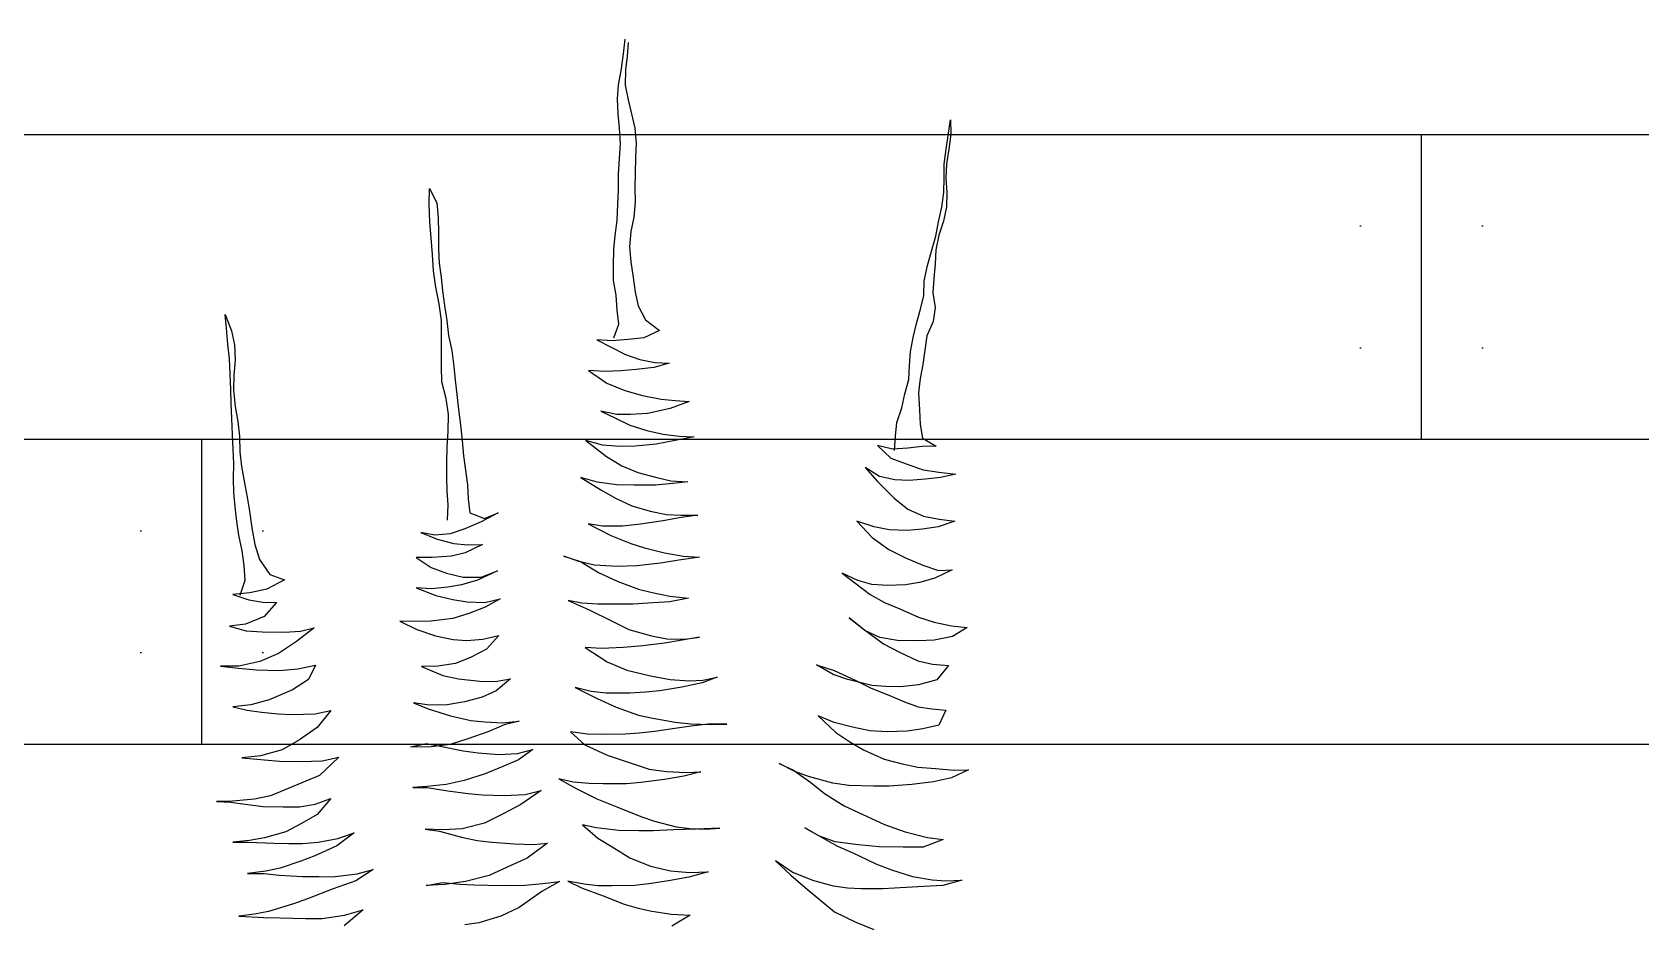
# Model space of a CAD drawing. Header units: metres. Extents: x -58 to 722, y -1100 to 345.
# Drawn here: x 33.494 to 34.021, y -20.069 to -19.777 of the extents above; entities that cross this region are included whole.
import ezdxf

# ---------------------------------------------------------------- set-up
doc = ezdxf.new("R2010")
doc.units = ezdxf.units.M
doc.header["$MEASUREMENT"] = 0
doc.layers.add('FSR_ARQ_005VEGETACION', color=64, linetype='Continuous')
doc.layers.add('FSR_ARQ_008MOBILIARIO', color=115, linetype='Continuous')

# ---------------------------------------------------------------- blocks, each defined once
blk = doc.blocks.new('arbustos 01')
at = {"layer": 'FSR_ARQ_005VEGETACION', "color": 103}
for p, q in [((188.56621, -31.46026), (188.56664, -31.46528)), ((188.56794, -31.46442), (188.56739, -31.45905)), ((188.56664, -31.46528), (188.56718, -31.47029)), ((188.56886, -31.47063), (188.56794, -31.46442)), ((188.56718, -31.47029), (188.56738, -31.47579)), ((188.56977, -31.47576), (188.56886, -31.47063)), ((188.56738, -31.47579), (188.56626, -31.48118)), ((188.5702, -31.48077), (188.56977, -31.47576)), ((188.56626, -31.48118), (188.56501, -31.48622)), ((188.56991, -31.48627), (188.5702, -31.48077)), ((188.44885, -31.48852), (188.44868, -31.49366)), ((188.44964, -31.49412), (188.44885, -31.48852)), ((188.56501, -31.48622), (188.56389, -31.4915)), ((188.56939, -31.49154), (188.56991, -31.48627)), ((188.44868, -31.49366), (188.44947, -31.49915)), ((188.45043, -31.49913), (188.44964, -31.49412)), ((188.56389, -31.4915), (188.56336, -31.497)), ((188.5691, -31.49704), (188.56939, -31.49154)), ((188.44947, -31.49915), (188.45026, -31.50451)), ((188.4511, -31.50462), (188.45043, -31.49913)), ((188.56336, -31.497), (188.56355, -31.50226)), ((188.56942, -31.50266), (188.5691, -31.49704)), ((188.45026, -31.50451), (188.45045, -31.50977)), ((188.45117, -31.50964), (188.4511, -31.50462)), ((188.56355, -31.50226), (188.56375, -31.50799)), ((188.56973, -31.50815), (188.56942, -31.50266)), ((188.45045, -31.50977), (188.45016, -31.51492)), ((188.45124, -31.5149), (188.45117, -31.50964)), ((188.56375, -31.50799), (188.56382, -31.51325)), ((188.56382, -31.51325), (188.56377, -31.51839)), ((188.56981, -31.51401), (188.56973, -31.50815)), ((188.63866, -31.51355), (188.63598, -31.51873)), ((188.63874, -31.51917), (188.63866, -31.51355)), ((188.45016, -31.51492), (188.45023, -31.52017)), ((188.45191, -31.52027), (188.45124, -31.5149)), ((188.56377, -31.51839), (188.56421, -31.52401)), ((188.57, -31.51927), (188.56981, -31.51401)), ((188.57032, -31.52512), (188.57, -31.51927)), ((188.63598, -31.51873), (188.63546, -31.52423)), ((188.63859, -31.52575), (188.63874, -31.51917)), ((188.45023, -31.52017), (188.45138, -31.52542)), ((188.45138, -31.52542), (188.453, -31.53054)), ((188.45318, -31.52563), (188.45191, -31.52027)), ((188.56421, -31.52401), (188.56535, -31.52913)), ((188.57099, -31.53061), (188.57032, -31.52512)), ((188.63546, -31.52423), (188.63541, -31.52961)), ((188.453, -31.53054), (188.45415, -31.5359)), ((188.4542, -31.53088), (188.45318, -31.52563)), ((188.45571, -31.53636), (188.4542, -31.53088)), ((188.56535, -31.52913), (188.56579, -31.53474)), ((188.57154, -31.53574), (188.57099, -31.53061)), ((188.63541, -31.52961), (188.63537, -31.53559)), ((188.63807, -31.53149), (188.63859, -31.52575)), ((188.45415, -31.5359), (188.45434, -31.54104)), ((188.45735, -31.54207), (188.45571, -31.53636)), ((188.56579, -31.53474), (188.56527, -31.54025)), ((188.57162, -31.5416), (188.57154, -31.53574)), ((188.63537, -31.53559), (188.63508, -31.54074)), ((188.63755, -31.53759), (188.63807, -31.53149)), ((188.45434, -31.54104), (188.45489, -31.54629)), ((188.45837, -31.54732), (188.45735, -31.54207)), ((188.56527, -31.54025), (188.56439, -31.546)), ((188.57157, -31.5471), (188.57162, -31.5416)), ((188.63508, -31.54074), (188.63443, -31.54577)), ((188.63715, -31.54358), (188.63755, -31.53759)), ((188.45489, -31.54629), (188.4552, -31.55155)), ((188.45856, -31.55246), (188.45837, -31.54732)), ((188.56439, -31.546), (188.56374, -31.55127)), ((188.57069, -31.55237), (188.57157, -31.5471)), ((188.63443, -31.54577), (188.6339, -31.55079)), ((188.6364, -31.54944), (188.63715, -31.54358)), ((188.4552, -31.55155), (188.45444, -31.55694)), ((188.45971, -31.55746), (188.45856, -31.55246)), ((188.56374, -31.55127), (188.56261, -31.5563)), ((188.57029, -31.55787), (188.57069, -31.55237)), ((188.6339, -31.55079), (188.63314, -31.55618)), ((188.63517, -31.55556), (188.6364, -31.54944)), ((188.45444, -31.55694), (188.4551, -31.56195)), ((188.46121, -31.5627), (188.45971, -31.55746)), ((188.56261, -31.5563), (188.55993, -31.56136)), ((188.56964, -31.56302), (188.57029, -31.55787)), ((188.63314, -31.55618), (188.63238, -31.56157)), ((188.63429, -31.56167), (188.63517, -31.55556)), ((188.71316, -31.5594), (188.71085, -31.56541)), ((188.71263, -31.56443), (188.71316, -31.5594)), ((188.4551, -31.56195), (188.45745, -31.56718)), ((188.46236, -31.56783), (188.46121, -31.5627)), ((188.55993, -31.56136), (188.55485, -31.56526)), ((188.55485, -31.56526), (188.5605, -31.56793)), ((188.57151, -31.568), (188.56964, -31.56302)), ((188.63238, -31.56157), (188.63174, -31.56708)), ((188.63425, -31.56764), (188.63429, -31.56167)), ((188.71085, -31.56541), (188.70972, -31.57056)), ((188.71211, -31.57029), (188.71263, -31.56443)), ((188.45745, -31.56718), (188.45812, -31.57243)), ((188.46338, -31.57307), (188.46236, -31.56783)), ((188.5605, -31.56793), (188.56625, -31.56857)), ((188.56625, -31.56857), (188.57211, -31.56909)), ((188.5725, -31.57135), (188.56728, -31.57405)), ((188.57211, -31.56909), (188.57772, -31.56865)), ((188.57772, -31.56865), (188.5725, -31.57135)), ((188.63174, -31.56708), (188.6305, -31.5726)), ((188.63432, -31.5729), (188.63425, -31.56764)), ((188.70972, -31.57056), (188.70944, -31.57607)), ((188.71158, -31.57556), (188.71211, -31.57029)), ((188.45812, -31.57243), (188.4589, -31.57768)), ((188.4589, -31.57768), (188.45981, -31.5828)), ((188.46369, -31.57809), (188.46338, -31.57307)), ((188.464, -31.58311), (188.46369, -31.57809)), ((188.55656, -31.57695), (188.5513, -31.57714)), ((188.5513, -31.57714), (188.55694, -31.57873)), ((188.56204, -31.5758), (188.55656, -31.57695)), ((188.56728, -31.57405), (188.56204, -31.5758)), ((188.6305, -31.5726), (188.62974, -31.57834)), ((188.63428, -31.5784), (188.63432, -31.5729)), ((188.70944, -31.57607), (188.70999, -31.58156)), ((188.7113, -31.58106), (188.71158, -31.57556)), ((188.45981, -31.5828), (188.46048, -31.58805)), ((188.46539, -31.58835), (188.464, -31.58311)), ((188.55694, -31.57873), (188.56329, -31.57949)), ((188.56329, -31.57949), (188.56891, -31.58001)), ((188.56891, -31.58001), (188.57477, -31.58017)), ((188.58075, -31.57985), (188.57399, -31.58448)), ((188.57477, -31.58017), (188.58075, -31.57985)), ((188.62933, -31.58337), (188.62868, -31.58864)), ((188.62974, -31.57834), (188.62933, -31.58337)), ((188.63264, -31.59002), (188.63412, -31.58402)), ((188.63412, -31.58402), (188.63428, -31.5784)), ((188.70999, -31.58156), (188.71006, -31.58694)), ((188.71102, -31.58692), (188.7113, -31.58106)), ((188.46048, -31.58805), (188.46008, -31.59416)), ((188.46653, -31.59347), (188.46539, -31.58835)), ((188.56103, -31.58896), (188.55423, -31.59025)), ((188.56746, -31.5872), (188.56103, -31.58896)), ((188.57399, -31.58448), (188.56746, -31.5872)), ((188.62868, -31.58864), (188.62804, -31.59403)), ((188.71006, -31.58694), (188.70943, -31.59304)), ((188.71097, -31.59194), (188.71102, -31.58692)), ((188.46008, -31.59416), (188.4598, -31.59954)), ((188.4684, -31.59882), (188.46653, -31.59347)), ((188.5491, -31.5908), (188.54408, -31.5911)), ((188.54408, -31.5911), (188.55093, -31.59376)), ((188.55423, -31.59025), (188.5491, -31.5908)), ((188.55093, -31.59376), (188.5592, -31.59556)), ((188.5592, -31.59556), (188.56542, -31.59595)), ((188.57044, -31.59588), (188.57617, -31.59473)), ((188.57617, -31.59473), (188.57082, -31.59719)), ((188.62804, -31.59403), (188.6274, -31.59965)), ((188.63177, -31.59589), (188.63264, -31.59002)), ((188.70943, -31.59304), (188.70855, -31.59843)), ((188.71068, -31.59733), (188.71097, -31.59194)), ((188.4598, -31.59954), (188.45903, -31.60457)), ((188.46882, -31.60384), (188.4684, -31.59882)), ((188.56571, -31.59977), (188.55941, -31.60177)), ((188.56542, -31.59595), (188.57044, -31.59588)), ((188.57082, -31.59719), (188.56571, -31.59977)), ((188.6274, -31.59965), (188.62676, -31.6054)), ((188.63185, -31.6021), (188.63177, -31.59589)), ((188.70855, -31.59843), (188.7079, -31.60382)), ((188.7104, -31.60319), (188.71068, -31.59733)), ((188.45903, -31.60457), (188.45405, -31.60739)), ((188.45405, -31.60739), (188.45907, -31.60756)), ((188.46925, -31.60897), (188.46882, -31.60384)), ((188.46996, -31.60849), (188.47544, -31.60722)), ((188.47544, -31.60722), (188.47049, -31.61183)), ((188.54772, -31.60384), (188.54222, -31.60404)), ((188.54222, -31.60404), (188.54858, -31.60527)), ((188.55345, -31.60305), (188.54772, -31.60384)), ((188.54858, -31.60527), (188.55601, -31.60672)), ((188.55941, -31.60177), (188.55345, -31.60305)), ((188.55601, -31.60672), (188.56367, -31.60745)), ((188.56367, -31.60745), (188.56929, -31.60762)), ((188.56929, -31.60762), (188.57562, -31.60705)), ((188.58169, -31.60541), (188.57412, -31.61126)), ((188.57562, -31.60705), (188.58169, -31.60541)), ((188.62676, -31.6054), (188.62623, -31.61091)), ((188.63217, -31.60772), (188.63185, -31.6021)), ((188.7079, -31.60382), (188.70774, -31.60956)), ((188.71024, -31.60857), (188.7104, -31.60319)), ((188.45907, -31.60756), (188.46434, -31.6082)), ((188.46434, -31.6082), (188.46996, -31.60849)), ((188.47049, -31.61183), (188.4649, -31.61393)), ((188.57412, -31.61126), (188.56855, -31.61456)), ((188.62623, -31.61091), (188.62559, -31.61618)), ((188.63236, -31.61345), (188.63217, -31.60772)), ((188.70774, -31.60956), (188.70722, -31.61483)), ((188.70995, -31.61383), (188.71024, -31.60857)), ((188.4531, -31.61696), (188.4469, -31.61765)), ((188.4469, -31.61765), (188.45241, -31.61889)), ((188.45241, -31.61889), (188.45792, -31.61953)), ((188.45871, -31.61605), (188.4531, -31.61696)), ((188.4649, -31.61393), (188.45871, -31.61605)), ((188.46904, -31.61974), (188.47464, -31.61846)), ((188.47464, -31.61846), (188.47985, -31.61517)), ((188.47985, -31.61517), (188.47538, -31.62037)), ((188.55581, -31.61892), (188.55069, -31.62006)), ((188.56272, -31.61703), (188.55581, -31.61892)), ((188.56855, -31.61456), (188.56272, -31.61703)), ((188.58355, -31.6189), (188.5762, -31.62342)), ((188.57759, -31.62053), (188.58355, -31.6189)), ((188.62559, -31.61618), (188.62482, -31.62156)), ((188.63227, -31.62385), (188.63232, -31.61871)), ((188.63232, -31.61871), (188.63236, -31.61345)), ((188.70722, -31.61483), (188.70621, -31.62022)), ((188.71002, -31.61921), (188.70995, -31.61383)), ((188.70998, -31.62435), (188.71002, -31.61921)), ((188.45792, -31.61953), (188.46402, -31.61992)), ((188.46402, -31.61992), (188.46904, -31.61974)), ((188.47538, -31.62037), (188.46937, -31.62643)), ((188.55069, -31.62006), (188.54448, -31.6205)), ((188.54448, -31.6205), (188.54999, -31.62103)), ((188.54999, -31.62103), (188.55633, -31.62166)), ((188.55633, -31.62166), (188.5641, -31.62167)), ((188.5641, -31.62167), (188.57055, -31.62158)), ((188.57055, -31.62158), (188.57759, -31.62053)), ((188.5762, -31.62342), (188.57062, -31.62648)), ((188.62482, -31.62156), (188.62453, -31.62659)), ((188.63186, -31.62888), (188.63227, -31.62385)), ((188.70621, -31.62022), (188.7051, -31.62609)), ((188.70945, -31.62962), (188.70998, -31.62435)), ((188.4644, -31.63044), (188.4587, -31.63291)), ((188.46937, -31.62643), (188.4644, -31.63044)), ((188.56492, -31.62919), (188.55825, -31.6312)), ((188.57062, -31.62648), (188.56492, -31.62919)), ((188.62453, -31.62659), (188.62401, -31.63174)), ((188.63205, -31.63438), (188.63186, -31.62888)), ((188.7051, -31.62609), (188.70421, -31.63113)), ((188.70892, -31.63489), (188.70945, -31.62962)), ((188.45298, -31.63406), (188.44725, -31.63485)), ((188.44725, -31.63485), (188.45325, -31.6368)), ((188.4587, -31.63291), (188.45298, -31.63406)), ((188.45325, -31.6368), (188.459, -31.63768)), ((188.47668, -31.63685), (188.48299, -31.63473)), ((188.48299, -31.63473), (188.47733, -31.64078)), ((188.54704, -31.63266), (188.54082, -31.63263)), ((188.54082, -31.63263), (188.54765, -31.63361)), ((188.55229, -31.63235), (188.54704, -31.63266)), ((188.54765, -31.63361), (188.55352, -31.63461)), ((188.55825, -31.6312), (188.55229, -31.63235)), ((188.55352, -31.63461), (188.56178, -31.63593)), ((188.56178, -31.63593), (188.56837, -31.63656)), ((188.56837, -31.63656), (188.57566, -31.63658)), ((188.58079, -31.63579), (188.5726, -31.63997)), ((188.57566, -31.63658), (188.58079, -31.63579)), ((188.61866, -31.63384), (188.61361, -31.63176)), ((188.61361, -31.63176), (188.61987, -31.63502)), ((188.62401, -31.63174), (188.61866, -31.63384)), ((188.61987, -31.63502), (188.62576, -31.63757)), ((188.70421, -31.63113), (188.70334, -31.63723)), ((188.70815, -31.63992), (188.70892, -31.63489)), ((188.459, -31.63768), (188.46463, -31.6382)), ((188.46463, -31.6382), (188.4712, -31.638)), ((188.4712, -31.638), (188.47668, -31.63685)), ((188.47733, -31.64078), (188.4713, -31.64517)), ((188.5726, -31.63997), (188.56534, -31.64293)), ((188.62576, -31.63757), (188.63116, -31.63941)), ((188.63585, -31.64138), (188.62978, -31.6429)), ((188.63116, -31.63941), (188.63667, -31.63993)), ((188.6418, -31.63891), (188.63585, -31.64138)), ((188.63667, -31.63993), (188.6418, -31.63891)), ((188.70334, -31.63723), (188.70234, -31.64334)), ((188.70692, -31.64555), (188.70815, -31.63992)), ((188.46524, -31.64812), (188.45894, -31.65083)), ((188.4713, -31.64517), (188.46524, -31.64812)), ((188.54616, -31.6475), (188.54031, -31.64794)), ((188.54031, -31.64794), (188.54774, -31.64903)), ((188.55308, -31.64633), (188.54616, -31.6475)), ((188.56035, -31.64456), (188.55308, -31.64633)), ((188.56534, -31.64293), (188.56035, -31.64456)), ((188.58967, -31.6475), (188.5836, -31.6495)), ((188.5842, -31.64949), (188.58967, -31.6475)), ((188.62476, -31.64344), (188.61938, -31.64328)), ((188.61938, -31.64328), (188.62564, -31.6463)), ((188.62978, -31.6429), (188.62476, -31.64344)), ((188.62564, -31.6463), (188.63068, -31.64755)), ((188.63068, -31.64755), (188.63774, -31.64805)), ((188.63774, -31.64805), (188.64347, -31.64809)), ((188.64347, -31.64809), (188.63802, -31.65163)), ((188.70234, -31.64334), (188.70062, -31.64875)), ((188.70615, -31.65094), (188.70692, -31.64555)), ((188.45323, -31.65282), (188.44821, -31.65253)), ((188.44821, -31.65253), (188.45446, -31.65556)), ((188.45894, -31.65083), (188.45323, -31.65282)), ((188.48257, -31.65637), (188.48827, -31.65378)), ((188.48827, -31.65378), (188.48318, -31.65768)), ((188.54774, -31.64903), (188.55444, -31.65013)), ((188.55444, -31.65013), (188.56306, -31.65109)), ((188.56306, -31.65109), (188.57024, -31.65135)), ((188.57024, -31.65135), (188.57848, -31.65088)), ((188.57708, -31.65353), (188.57031, -31.65661)), ((188.5836, -31.6495), (188.57708, -31.65353)), ((188.57848, -31.65088), (188.5842, -31.64949)), ((188.61978, -31.65522), (188.61389, -31.65291)), ((188.61389, -31.65291), (188.62111, -31.65628)), ((188.63243, -31.65374), (188.62636, -31.65525)), ((188.63802, -31.65163), (188.63243, -31.65374)), ((188.69687, -31.65418), (188.69152, -31.65616)), ((188.70062, -31.64875), (188.69687, -31.65418)), ((188.70587, -31.65633), (188.70615, -31.65094)), ((188.45446, -31.65556), (188.4601, -31.65715)), ((188.4601, -31.65715), (188.46526, -31.65804)), ((188.46526, -31.65804), (188.47171, -31.65819)), ((188.47171, -31.65819), (188.47745, -31.65787)), ((188.47745, -31.65787), (188.48257, -31.65637)), ((188.48318, -31.65768), (188.47809, -31.66157)), ((188.56246, -31.65959), (188.55746, -31.66085)), ((188.57031, -31.65661), (188.56246, -31.65959)), ((188.62636, -31.65525), (188.61978, -31.65522)), ((188.62111, -31.65628), (188.62699, -31.658)), ((188.62699, -31.658), (188.63203, -31.65888)), ((188.63203, -31.65888), (188.63789, -31.6594)), ((188.6435, -31.65909), (188.63637, -31.66193)), ((188.63789, -31.6594), (188.6435, -31.65909)), ((188.69152, -31.65616), (188.6979, -31.65954)), ((188.6979, -31.65954), (188.70414, -31.66089)), ((188.70768, -31.66177), (188.70587, -31.65633)), ((188.47287, -31.66439), (188.46729, -31.66674)), ((188.47809, -31.66157), (188.47287, -31.66439)), ((188.55114, -31.66213), (188.54422, -31.66282)), ((188.54422, -31.66282), (188.55105, -31.66417)), ((188.55105, -31.66417), (188.55906, -31.66466)), ((188.55746, -31.66085), (188.55114, -31.66213)), ((188.55906, -31.66466), (188.56445, -31.66506)), ((188.56445, -31.66506), (188.57234, -31.66507)), ((188.57234, -31.66507), (188.57736, -31.665)), ((188.57736, -31.665), (188.58309, -31.66469)), ((188.5881, -31.66366), (188.5805, -31.66711)), ((188.58309, -31.66469), (188.5881, -31.66366)), ((188.61847, -31.66445), (188.61296, -31.66309)), ((188.61296, -31.66309), (188.61838, -31.66612)), ((188.61838, -31.66612), (188.62427, -31.66843)), ((188.62493, -31.66424), (188.61847, -31.66445)), ((188.63017, -31.66333), (188.62493, -31.66424)), ((188.63637, -31.66193), (188.63017, -31.66333)), ((188.6994, -31.6643), (188.69438, -31.66449)), ((188.69438, -31.66449), (188.69887, -31.66957)), ((188.70453, -31.66352), (188.6994, -31.6643)), ((188.70414, -31.66089), (188.71036, -31.66153)), ((188.71036, -31.66153), (188.70453, -31.66352)), ((188.4548, -31.67157), (188.44848, -31.67297)), ((188.46051, -31.66982), (188.4548, -31.67157)), ((188.46729, -31.66674), (188.46051, -31.66982)), ((188.48007, -31.67469), (188.48574, -31.67007)), ((188.48574, -31.67007), (188.48066, -31.67409)), ((188.57207, -31.67129), (188.56601, -31.67424)), ((188.5805, -31.66711), (188.57207, -31.67129)), ((188.62427, -31.66843), (188.63015, -31.67026)), ((188.63015, -31.67026), (188.63817, -31.67123)), ((188.63817, -31.67123), (188.64391, -31.67139)), ((188.64941, -31.6712), (188.64323, -31.67427)), ((188.64391, -31.67139), (188.64941, -31.6712)), ((188.69887, -31.66957), (188.70573, -31.67235)), ((188.44848, -31.67297), (188.44275, -31.67353)), ((188.44275, -31.67353), (188.44806, -31.6768)), ((188.44806, -31.6768), (188.45477, -31.67815)), ((188.46816, -31.67832), (188.4746, -31.67716)), ((188.48066, -31.67409), (188.4732, -31.67957)), ((188.4746, -31.67716), (188.48007, -31.67469)), ((188.54562, -31.67787), (188.54023, -31.6771)), ((188.54023, -31.6771), (188.5473, -31.67832)), ((188.55219, -31.67766), (188.54562, -31.67787)), ((188.55779, -31.67663), (188.55219, -31.67766)), ((188.56601, -31.67424), (188.55779, -31.67663)), ((188.61925, -31.67782), (188.61338, -31.67647)), ((188.61338, -31.67647), (188.61787, -31.68143)), ((188.625, -31.67834), (188.61925, -31.67782)), ((188.63645, -31.67663), (188.63001, -31.67792)), ((188.64323, -31.67427), (188.63645, -31.67663)), ((188.68568, -31.67489), (188.68064, -31.67364)), ((188.68064, -31.67364), (188.68716, -31.6787)), ((188.69154, -31.67529), (188.68568, -31.67489)), ((188.69967, -31.67518), (188.69154, -31.67529)), ((188.70552, -31.67474), (188.69967, -31.67518)), ((188.71159, -31.6731), (188.70552, -31.67474)), ((188.70573, -31.67235), (188.71159, -31.6731)), ((188.45477, -31.67815), (188.46051, -31.67843)), ((188.46051, -31.67843), (188.46816, -31.67832)), ((188.46738, -31.68252), (188.46073, -31.68571)), ((188.4732, -31.67957), (188.46738, -31.68252)), ((188.5473, -31.67832), (188.55305, -31.67932)), ((188.55305, -31.67932), (188.56095, -31.68029)), ((188.56095, -31.68029), (188.56813, -31.68091)), ((188.56813, -31.68091), (188.57591, -31.68116)), ((188.58188, -31.68084), (188.57394, -31.68609)), ((188.57591, -31.68116), (188.58188, -31.68084)), ((188.61787, -31.68143), (188.62353, -31.68434)), ((188.63001, -31.67792), (188.625, -31.67834)), ((188.68716, -31.6787), (188.69368, -31.68303)), ((188.69368, -31.68303), (188.70053, -31.68593)), ((188.45537, -31.68698), (188.44952, -31.68742)), ((188.44952, -31.68742), (188.45377, -31.69262)), ((188.46073, -31.68571), (188.45537, -31.68698)), ((188.49114, -31.68925), (188.48354, -31.69282)), ((188.49769, -31.68713), (188.49114, -31.68925)), ((188.49152, -31.69068), (188.49769, -31.68713)), ((188.56669, -31.68906), (188.55811, -31.69121)), ((188.57394, -31.68609), (188.56669, -31.68906)), ((188.62353, -31.68434), (188.62918, -31.68666)), ((188.62918, -31.68666), (188.63564, -31.68764)), ((188.64162, -31.6878), (188.63378, -31.69102)), ((188.63564, -31.68764), (188.64162, -31.6878)), ((188.68658, -31.68863), (188.68023, -31.68728)), ((188.68023, -31.68728), (188.68281, -31.6925)), ((188.69328, -31.68925), (188.68658, -31.68863)), ((188.70165, -31.68902), (188.69328, -31.68925)), ((188.70053, -31.68593), (188.70808, -31.68762)), ((188.70821, -31.68833), (188.70165, -31.68902)), ((188.70808, -31.68762), (188.71478, -31.68764)), ((188.71478, -31.68764), (188.70821, -31.68833)), ((188.45377, -31.69262), (188.46049, -31.69444)), ((188.46049, -31.69444), (188.46707, -31.69519)), ((188.46707, -31.69519), (188.47233, -31.69512)), ((188.47233, -31.69512), (188.47747, -31.69469)), ((188.47747, -31.69469), (188.48617, -31.69254)), ((188.48354, -31.69282), (188.47772, -31.69565)), ((188.48617, -31.69254), (188.49152, -31.69068)), ((188.53901, -31.69278), (188.53385, -31.69166)), ((188.53385, -31.69166), (188.53926, -31.69373)), ((188.54403, -31.69295), (188.53901, -31.69278)), ((188.53926, -31.69373), (188.54669, -31.69531)), ((188.55096, -31.6925), (188.54403, -31.69295)), ((188.54669, -31.69531), (188.55472, -31.69663)), ((188.55811, -31.69121), (188.55096, -31.6925)), ((188.58554, -31.69538), (188.57759, -31.69943)), ((188.5797, -31.69689), (188.58554, -31.69538)), ((188.61468, -31.69319), (188.60917, -31.69231)), ((188.60917, -31.69231), (188.61437, -31.69666)), ((188.6203, -31.69311), (188.61468, -31.69319)), ((188.62806, -31.69229), (188.6203, -31.69311)), ((188.63378, -31.69102), (188.62806, -31.69229)), ((188.68281, -31.6925), (188.6886, -31.69625)), ((188.4656, -31.70071), (188.4606, -31.70245)), ((188.4713, -31.69824), (188.4656, -31.70071)), ((188.47772, -31.69565), (188.4713, -31.69824)), ((188.55472, -31.69663), (188.55998, -31.69716)), ((188.55998, -31.69716), (188.56561, -31.69744)), ((188.56561, -31.69744), (188.57433, -31.69744)), ((188.57759, -31.69943), (188.57058, -31.70263)), ((188.57433, -31.69744), (188.5797, -31.69689)), ((188.61437, -31.69666), (188.61942, -31.69898)), ((188.61942, -31.69898), (188.6259, -31.70069)), ((188.6259, -31.70069), (188.63225, -31.7018)), ((188.63871, -31.70183), (188.64443, -31.70103)), ((188.64443, -31.70103), (188.6392, -31.70325)), ((188.6886, -31.69625), (188.69713, -31.69996)), ((188.69713, -31.69996), (188.70373, -31.70178)), ((188.45559, -31.70324), (188.45045, -31.70367)), ((188.45045, -31.70367), (188.45304, -31.70913)), ((188.4606, -31.70245), (188.45559, -31.70324)), ((188.49698, -31.70578), (188.49061, -31.71185)), ((188.49116, -31.70825), (188.49698, -31.70578)), ((188.55724, -31.70664), (188.54913, -31.70806)), ((188.56249, -31.70549), (188.55724, -31.70664)), ((188.57058, -31.70263), (188.56249, -31.70549)), ((188.63099, -31.70576), (188.6236, -31.70741)), ((188.6392, -31.70325), (188.63099, -31.70576)), ((188.63225, -31.7018), (188.63871, -31.70183)), ((188.68035, -31.70509), (188.67459, -31.70385)), ((188.67459, -31.70385), (188.67958, -31.71)), ((188.68884, -31.70533), (188.68035, -31.70509)), ((188.69386, -31.70502), (188.68884, -31.70533)), ((188.69983, -31.70446), (188.69386, -31.70502)), ((188.70508, -31.70368), (188.69983, -31.70446)), ((188.70373, -31.70178), (188.71032, -31.70253)), ((188.71032, -31.70253), (188.70508, -31.70368)), ((188.45304, -31.70913), (188.45891, -31.71048)), ((188.45891, -31.71048), (188.46455, -31.71136)), ((188.46455, -31.71136), (188.47184, -31.71162)), ((188.47184, -31.71162), (188.47817, -31.71118)), ((188.47817, -31.71118), (188.48449, -31.7099)), ((188.48449, -31.7099), (188.49116, -31.70825)), ((188.49061, -31.71185), (188.48552, -31.71526)), ((188.53026, -31.7088), (188.53611, -31.70872)), ((188.53588, -31.70896), (188.53026, -31.7088)), ((188.54352, -31.70862), (188.53588, -31.70896)), ((188.53611, -31.70872), (188.5433, -31.70958)), ((188.5433, -31.70958), (188.54845, -31.71022)), ((188.54913, -31.70806), (188.54352, -31.70862)), ((188.54845, -31.71022), (188.55671, -31.71143)), ((188.55671, -31.71143), (188.56222, -31.71207)), ((188.56222, -31.71207), (188.56736, -31.71248)), ((188.56736, -31.71248), (188.57597, -31.7126)), ((188.57597, -31.7126), (188.58111, -31.71241)), ((188.58111, -31.71241), (188.58732, -31.71161)), ((188.58732, -31.71161), (188.582, -31.71634)), ((188.61202, -31.70829), (188.60603, -31.70765)), ((188.60603, -31.70765), (188.61143, -31.70901)), ((188.61143, -31.70901), (188.61708, -31.71144)), ((188.61847, -31.70796), (188.61202, -31.70829)), ((188.61708, -31.71144), (188.62465, -31.71409)), ((188.6236, -31.70741), (188.61847, -31.70796)), ((188.67958, -31.71), (188.68598, -31.71457)), ((188.48054, -31.7182), (188.47293, -31.72153)), ((188.48552, -31.71526), (188.48054, -31.7182)), ((188.582, -31.71634), (188.57392, -31.72016)), ((188.60655, -31.71948), (188.60103, -31.718)), ((188.60103, -31.718), (188.60622, -31.72175)), ((188.62638, -31.71849), (188.62089, -31.71928)), ((188.62465, -31.71409), (188.63113, -31.71616)), ((188.63472, -31.71682), (188.62638, -31.71849)), ((188.63113, -31.71616), (188.63903, -31.71724)), ((188.63973, -31.7158), (188.63472, -31.71682)), ((188.63903, -31.71724), (188.64561, -31.71703)), ((188.64561, -31.71703), (188.63973, -31.7158)), ((188.68598, -31.71457), (188.69236, -31.71819)), ((188.69236, -31.71819), (188.70028, -31.72036)), ((188.46066, -31.72445), (188.45433, -31.72501)), ((188.46638, -31.72329), (188.46066, -31.72445)), ((188.47293, -31.72153), (188.46638, -31.72329)), ((188.50551, -31.72611), (188.51121, -31.72316)), ((188.51121, -31.72316), (188.50598, -31.72562)), ((188.57392, -31.72016), (188.55857, -31.72515)), ((188.60622, -31.72175), (188.61199, -31.72419)), ((188.61337, -31.71986), (188.60655, -31.71948)), ((188.61199, -31.72419), (188.61837, -31.72697)), ((188.62089, -31.71928), (188.61337, -31.71986)), ((188.67771, -31.72222), (188.67172, -31.72086)), ((188.67172, -31.72086), (188.67874, -31.72746)), ((188.68549, -31.72247), (188.67771, -31.72222)), ((188.69337, -31.72224), (188.68549, -31.72247)), ((188.69875, -31.72181), (188.69337, -31.72224)), ((188.7071, -31.7211), (188.69875, -31.72181)), ((188.70028, -31.72036), (188.7071, -31.7211)), ((188.44752, -31.72558), (188.44226, -31.72541)), ((188.44226, -31.72541), (188.4484, -31.72832)), ((188.45433, -31.72501), (188.44752, -31.72558)), ((188.4484, -31.72832), (188.45499, -31.72978)), ((188.45499, -31.72978), (188.4629, -31.73075)), ((188.48585, -31.73116), (188.4917, -31.73036)), ((188.4917, -31.73036), (188.50051, -31.72785)), ((188.49971, -31.73013), (188.49474, -31.73414)), ((188.50598, -31.72562), (188.49971, -31.73013)), ((188.50051, -31.72785), (188.50551, -31.72611)), ((188.54508, -31.72641), (188.53982, -31.72624)), ((188.53982, -31.72624), (188.54593, -31.72771)), ((188.55225, -31.72607), (188.54508, -31.72641)), ((188.54593, -31.72771), (188.553, -31.72893)), ((188.55857, -31.72515), (188.55225, -31.72607)), ((188.553, -31.72893), (188.56163, -31.73013)), ((188.56163, -31.73013), (188.56689, -31.73054)), ((188.56689, -31.73054), (188.57538, -31.73054)), ((188.57538, -31.73054), (188.58052, -31.73047)), ((188.58052, -31.73047), (188.58625, -31.72991)), ((188.59149, -31.72877), (188.58521, -31.7322)), ((188.58625, -31.72991), (188.59149, -31.72877)), ((188.61837, -31.72697), (188.62605, -31.72937)), ((188.62605, -31.72937), (188.63264, -31.73084)), ((188.67874, -31.72746), (188.69665, -31.73499)), ((188.4629, -31.73075), (188.47115, -31.73136)), ((188.47115, -31.73136), (188.47677, -31.7314)), ((188.47677, -31.7314), (188.48585, -31.73116)), ((188.49474, -31.73414), (188.48751, -31.73855)), ((188.57773, -31.73601), (188.57035, -31.73898)), ((188.58521, -31.7322), (188.57773, -31.73601)), ((188.60376, -31.73446), (188.59801, -31.73298)), ((188.59801, -31.73298), (188.60537, -31.73814)), ((188.61142, -31.73483), (188.60376, -31.73446)), ((188.61931, -31.73461), (188.61142, -31.73483)), ((188.62456, -31.73406), (188.61931, -31.73461)), ((188.63196, -31.73312), (188.62456, -31.73406)), ((188.63947, -31.73194), (188.63196, -31.73312)), ((188.63264, -31.73084), (188.63947, -31.73158)), ((188.63947, -31.73158), (188.64473, -31.73187)), ((188.64473, -31.73187), (188.63947, -31.73194)), ((188.68032, -31.73796), (188.67467, -31.73589)), ((188.67467, -31.73589), (188.67965, -31.74168)), ((188.69665, -31.73499), (188.70241, -31.73611)), ((188.70241, -31.73611), (188.71043, -31.73683)), ((188.48074, -31.74175), (188.4729, -31.74544)), ((188.48751, -31.73855), (188.48074, -31.74175)), ((188.57035, -31.73898), (188.56168, -31.74244)), ((188.60537, -31.73814), (188.61187, -31.74152)), ((188.61187, -31.74152), (188.61861, -31.7449)), ((188.67965, -31.74168), (188.68532, -31.74507)), ((188.68607, -31.73896), (188.68032, -31.73796)), ((188.69193, -31.739), (188.68607, -31.73896)), ((188.69922, -31.73878), (188.69193, -31.739)), ((188.70578, -31.73797), (188.69922, -31.73878)), ((188.71103, -31.7373), (188.70578, -31.73797)), ((188.71043, -31.73683), (188.71629, -31.73699)), ((188.71629, -31.73699), (188.71103, -31.7373)), ((188.46528, -31.74805), (188.45718, -31.75008)), ((188.4729, -31.74544), (188.46528, -31.74805)), ((188.50184, -31.7466), (188.49496, -31.75052)), ((188.4965, -31.74966), (188.50184, -31.7466)), ((188.53807, -31.74706), (188.53292, -31.74666)), ((188.53292, -31.74666), (188.54154, -31.74714)), ((188.5438, -31.74687), (188.53807, -31.74706)), ((188.54154, -31.74714), (188.54979, -31.74738)), ((188.54882, -31.7462), (188.5438, -31.74687)), ((188.55668, -31.74418), (188.54882, -31.7462)), ((188.54979, -31.74738), (188.5572, -31.74764)), ((188.56168, -31.74244), (188.55668, -31.74418)), ((188.5572, -31.74764), (188.56234, -31.74769)), ((188.56234, -31.74769), (188.56963, -31.74759)), ((188.56963, -31.74759), (188.57787, -31.74664)), ((188.58288, -31.7455), (188.57732, -31.75036)), ((188.57787, -31.74664), (188.58288, -31.7455)), ((188.61861, -31.7449), (188.62677, -31.74694)), ((188.62677, -31.74694), (188.63382, -31.74732)), ((188.63503, -31.74778), (188.62705, -31.75004)), ((188.63382, -31.74732), (188.64028, -31.74711)), ((188.64028, -31.74711), (188.63503, -31.74778)), ((188.68532, -31.74507), (188.69097, -31.7481)), ((188.69097, -31.7481), (188.69877, -31.75026)), ((188.45718, -31.75008), (188.45145, -31.75087)), ((188.45145, -31.75087), (188.45878, -31.75364)), ((188.45878, -31.75364), (188.46608, -31.75366)), ((188.46608, -31.75366), (188.4748, -31.75354)), ((188.4748, -31.75354), (188.48244, -31.75284)), ((188.48244, -31.75284), (188.49079, -31.75165)), ((188.48998, -31.75334), (188.48463, -31.75556)), ((188.49496, -31.75052), (188.48998, -31.75334)), ((188.49079, -31.75165), (188.4965, -31.74966)), ((188.57151, -31.7539), (188.56571, -31.75757)), ((188.57732, -31.75036), (188.57151, -31.7539)), ((188.60078, -31.75267), (188.59564, -31.75214)), ((188.59564, -31.75214), (188.60312, -31.75766)), ((188.60771, -31.75245), (188.60078, -31.75267)), ((188.61595, -31.75186), (188.60771, -31.75245)), ((188.62132, -31.75119), (188.61595, -31.75186)), ((188.62705, -31.75004), (188.62132, -31.75119)), ((188.67212, -31.7505), (188.66612, -31.74843)), ((188.66612, -31.74843), (188.67239, -31.75313)), ((188.67919, -31.75184), (188.67212, -31.7505)), ((188.67239, -31.75313), (188.68045, -31.75685)), ((188.68494, -31.75236), (188.67919, -31.75184)), ((188.68996, -31.75229), (188.68494, -31.75236)), ((188.69533, -31.75222), (188.68996, -31.75229)), ((188.70465, -31.75186), (188.69533, -31.75222)), ((188.69877, -31.75026), (188.70429, -31.75126)), ((188.70429, -31.75126), (188.71027, -31.75178)), ((188.71027, -31.75178), (188.70465, -31.75186)), ((188.47596, -31.75974), (188.47025, -31.76197)), ((188.48463, -31.75556), (188.47596, -31.75974)), ((188.50648, -31.76279), (188.51253, -31.75865)), ((188.51253, -31.75865), (188.50698, -31.76386)), ((188.56571, -31.75757), (188.5581, -31.76054)), ((188.60312, -31.75766), (188.61034, -31.76091)), ((188.68045, -31.75685), (188.6855, -31.75881)), ((188.6855, -31.75881), (188.69307, -31.76134)), ((188.45046, -31.76595), (188.44472, -31.76567)), ((188.44472, -31.76567), (188.45156, -31.7676)), ((188.45548, -31.76552), (188.45046, -31.76595)), ((188.46263, -31.76435), (188.45548, -31.76552)), ((188.47025, -31.76197), (188.46263, -31.76435)), ((188.49149, -31.7679), (188.49899, -31.76577)), ((188.49899, -31.76577), (188.50648, -31.76279)), ((188.50698, -31.76386), (188.50178, -31.76836)), ((188.5439, -31.76288), (188.53708, -31.76262)), ((188.53708, -31.76262), (188.54416, -31.76455)), ((188.55083, -31.76231), (188.5439, -31.76288)), ((188.54416, -31.76455), (188.55159, -31.76589)), ((188.5581, -31.76054), (188.55083, -31.76231)), ((188.61034, -31.76091), (188.61696, -31.76392)), ((188.61696, -31.76392), (188.62559, -31.7662)), ((188.665, -31.76339), (188.65924, -31.7618)), ((188.65924, -31.7618), (188.66552, -31.76589)), ((188.67398, -31.76447), (188.665, -31.76339)), ((188.679, -31.7644), (188.67398, -31.76447)), ((188.68498, -31.76432), (188.679, -31.7644)), ((188.69346, -31.76384), (188.68498, -31.76432)), ((188.69307, -31.76134), (188.69834, -31.76234)), ((188.69895, -31.76329), (188.69346, -31.76384)), ((188.69834, -31.76234), (188.70493, -31.76321)), ((188.70493, -31.76321), (188.69895, -31.76329)), ((188.45156, -31.7676), (188.4585, -31.76799)), ((188.4585, -31.76799), (188.46496, -31.76838)), ((188.46496, -31.76838), (188.47345, -31.76886)), ((188.47345, -31.76886), (188.48134, -31.76887)), ((188.48134, -31.76887), (188.48636, -31.76857)), ((188.48636, -31.76857), (188.49149, -31.7679)), ((188.50178, -31.76836), (188.4967, -31.77261)), ((188.55159, -31.76589), (188.55878, -31.76699)), ((188.55878, -31.76699), (188.56393, -31.76763)), ((188.56393, -31.76763), (188.57206, -31.76776)), ((188.57534, -31.77142), (188.56773, -31.7744)), ((188.57206, -31.76776), (188.57732, -31.76769)), ((188.58331, -31.76845), (188.57534, -31.77142)), ((188.57732, -31.76769), (188.58233, -31.76714)), ((188.58233, -31.76714), (188.58829, -31.76599)), ((188.58829, -31.76599), (188.58331, -31.76845)), ((188.59739, -31.76694), (188.59128, -31.76619)), ((188.59128, -31.76619), (188.59767, -31.7698)), ((188.60397, -31.76745), (188.59739, -31.76694)), ((188.59767, -31.7698), (188.606, -31.77567)), ((188.60935, -31.76761), (188.60397, -31.76745)), ((188.61736, -31.76751), (188.60935, -31.76761)), ((188.6225, -31.76744), (188.61736, -31.76751)), ((188.62764, -31.76713), (188.6225, -31.76744)), ((188.62559, -31.7662), (188.63302, -31.76729)), ((188.63385, -31.76656), (188.62764, -31.76713)), ((188.63302, -31.76729), (188.63984, -31.76768)), ((188.63984, -31.76768), (188.63385, -31.76656)), ((188.66552, -31.76589), (188.6738, -31.76889)), ((188.6738, -31.76889), (188.68306, -31.77247)), ((188.49102, -31.77723), (188.4833, -31.78104)), ((188.4967, -31.77261), (188.49102, -31.77723)), ((188.5576, -31.77692), (188.55044, -31.7781)), ((188.56261, -31.7759), (188.5576, -31.77692)), ((188.56773, -31.7744), (188.56261, -31.7759)), ((188.606, -31.77567), (188.61261, -31.77881)), ((188.66963, -31.77839), (188.66279, -31.77645)), ((188.66279, -31.77645), (188.6698, -31.78233)), ((188.68306, -31.77247), (188.68822, -31.77431)), ((188.68822, -31.77431), (188.69735, -31.77706)), ((188.69735, -31.77706), (188.70238, -31.77807)), ((188.4833, -31.78104), (188.47676, -31.78364)), ((188.55044, -31.7781), (188.54364, -31.77843)), ((188.54364, -31.77843), (188.55038, -31.7824)), ((188.61261, -31.77881), (188.62066, -31.78121)), ((188.62066, -31.78121), (188.62581, -31.78197)), ((188.67777, -31.7796), (188.66963, -31.77839)), ((188.68387, -31.77963), (188.67777, -31.7796)), ((188.69307, -31.77939), (188.68387, -31.77963)), ((188.69905, -31.77931), (188.69307, -31.77939)), ((188.70813, -31.77882), (188.69905, -31.77931)), ((188.70238, -31.77807), (188.70813, -31.77882))]:
    blk.add_line(p, q, dxfattribs=at)

msp = doc.modelspace()

# ---------------------------------------------------------------- hatches: boundary and pattern name
at = {"layer": 'FSR_ARQ_008MOBILIARIO', "ltscale": 0.005}
h = msp.add_hatch(dxfattribs=at)
h.set_pattern_fill('BOARDWN', color=256, scale=0.05, pattern_type=2)
h.set_pattern_definition([(0, (32.14936, -14.61053), (0, 0.1), []), (90, (32.14936, -14.61053), (-0.2, 0.2), [0.1, -0.7]), (90, (32.16936, -14.58053), (-0.2, 0.2), [0, -0.04, 0, -0.76]), (90, (32.92936, -14.58053), (-0.2, 0.2), [0, -0.04, 0, -0.76]), (90, (32.54936, -14.51053), (-0.2, 0.2), [0.1, -0.7]), (90, (32.52936, -14.48053), (-0.2, 0.2), [0, -0.04, 0, -0.76]), (90, (32.56936, -14.48053), (-0.2, 0.2), [0, -0.04, 0, -0.76])])
h.paths.add_polyline_path([(34.54906, -18.30116), (32.04906, -18.31116), (32.04906, -20.94116), (34.54906, -20.94116)])

# ---------------------------------------------------------------- block references
at = {"layer": 'FSR_ARQ_005VEGETACION', "xscale": -0.9, "yscale": 0.9, "zscale": 0.9}
msp.add_blockref('arbustos 01', (203.39901, 8.53407), dxfattribs=at)

doc.saveas('drawing.dxf')
